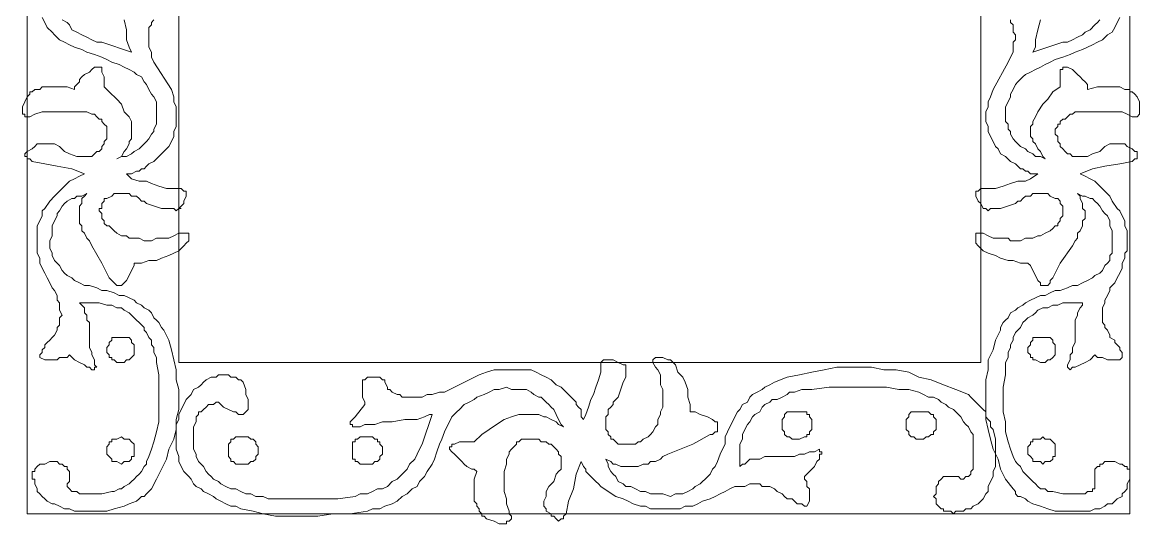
# Model space of a CAD drawing. Extents: x -66030 to 95157, y -13132 to 45879.
# Drawn here: x -16581 to -14824, y 13128 to 13917 of the extents above; entities that cross this region are included whole.
import ezdxf

# ---------------------------------------------------------------- set-up
doc = ezdxf.new("R2010")
doc.units = 0
doc.header["$LTSCALE"] = 100
doc.header["$MEASUREMENT"] = 0
doc.layers.get('0').update_dxf_attribs({"linetype": 'CONTINUOUS'})

msp = doc.modelspace()

# ---------------------------------------------------------------- linework, layer by layer
at = {"lineweight": 0}
for points in [[(-16573.5, 16299.6), (-14839.2, 16299.6), (-14839.2, 13143.6), (-16573.5, 13143.6), (-16573.5, 16299.6)], [(-16335.2, 15948), (-15073.6, 15948), (-15073.6, 13381.8), (-16335.2, 13381.8), (-16335.2, 15948)], [(-16405.5, 13401.4), (-16405.5, 13397.4), (-16405.5, 13393.5), (-16409.4, 13389.6), (-16409.4, 13389.6), (-16413.3, 13385.7), (-16417.2, 13385.7), (-16421.1, 13381.8), (-16425.1, 13381.8), (-16432.9, 13381.8), (-16436.8, 13385.7), (-16440.7, 13385.7), (-16440.7, 13389.6), (-16444.6, 13389.6), (-16444.6, 13393.5), (-16448.5, 13397.4), (-16448.5, 13401.4), (-16448.5, 13405.3), (-16444.6, 13409.2), (-16444.6, 13413.1), (-16440.7, 13417), (-16440.7, 13420.9), (-16436.8, 13420.9), (-16432.9, 13420.9), (-16425.1, 13420.9), (-16421.1, 13420.9), (-16417.2, 13420.9), (-16413.3, 13420.9), (-16409.4, 13417), (-16409.4, 13417), (-16409.4, 13413.1), (-16405.5, 13409.2), (-16405.5, 13405.3), (-16405.5, 13401.4)], [(-14999.4, 13401.4), (-14999.4, 13397.4), (-14995.5, 13393.5), (-14995.5, 13389.6), (-14991.6, 13389.6), (-14991.6, 13385.7), (-14987.7, 13385.7), (-14979.8, 13381.8), (-14975.9, 13381.8), (-14972, 13381.8), (-14968.1, 13385.7), (-14964.2, 13385.7), (-14960.3, 13389.6), (-14960.3, 13389.6), (-14956.4, 13393.5), (-14956.4, 13397.4), (-14956.4, 13401.4), (-14956.4, 13405.3), (-14956.4, 13409.2), (-14960.3, 13413.1), (-14960.3, 13417), (-14964.2, 13420.9), (-14968.1, 13420.9), (-14972, 13420.9), (-14975.9, 13420.9), (-14979.8, 13420.9), (-14987.7, 13420.9), (-14991.6, 13420.9), (-14991.6, 13417), (-14995.5, 13413.1), (-14995.5, 13409.2), (-14999.4, 13405.3), (-14999.4, 13401.4)], [(-15870.4, 13256.8), (-15858.7, 13268.5), (-15847, 13276.4), (-15835.2, 13284.2), (-15823.5, 13292), (-15811.8, 13295.9), (-15800.1, 13299.8), (-15796.2, 13299.8), (-15788.4, 13299.8), (-15784.5, 13299.8), (-15780.6, 13299.8), (-15772.8, 13299.8), (-15768.8, 13299.8), (-15761, 13295.9), (-15757.1, 13295.9), (-15749.3, 13292), (-15741.5, 13288.1), (-15737.6, 13284.2), (-15729.8, 13280.3), (-15733.7, 13284.2), (-15737.6, 13292), (-15741.5, 13299.8), (-15745.4, 13307.6), (-15749.3, 13311.5), (-15753.2, 13315.4), (-15757.1, 13319.3), (-15764.9, 13327.1), (-15768.8, 13327.1), (-15776.7, 13331), (-15780.6, 13334.9), (-15788.4, 13338.9), (-15796.2, 13338.9), (-15804, 13338.9), (-15811.8, 13338.9), (-15819.6, 13342.8), (-15831.3, 13338.9), (-15839.2, 13338.9), (-15847, 13334.9), (-15854.8, 13331), (-15866.5, 13327.1), (-15870.4, 13323.2), (-15878.2, 13319.3), (-15886, 13315.4), (-15893.8, 13307.6), (-15897.7, 13303.7), (-15905.6, 13295.9), (-15909.5, 13288.1), (-15913.4, 13280.3), (-15917.3, 13272.5), (-15921.2, 13260.7), (-15925.1, 13252.9), (-15929, 13241.2), (-15932.9, 13229.5), (-15936.8, 13221.7), (-15944.6, 13210), (-15948.5, 13202.1), (-15956.3, 13194.3), (-15960.2, 13186.5), (-15968.1, 13182.6), (-15975.9, 13174.8), (-15983.7, 13170.9), (-15991.5, 13163.1), (-15999.3, 13159.2), (-16011, 13155.3), (-16018.8, 13151.4), (-16030.5, 13151.4), (-16038.4, 13147.5), (-16065.7, 13143.6), (-16093, 13143.6), (-16116.5, 13139.7), (-16139.9, 13139.7), (-16159.4, 13139.7), (-16182.9, 13139.7), (-16202.4, 13143.6), (-16218, 13147.5), (-16237.6, 13151.4), (-16245.4, 13155.3), (-16253.2, 13155.3), (-16261, 13159.2), (-16268.8, 13163.1), (-16276.6, 13167), (-16280.5, 13170.9), (-16288.3, 13174.8), (-16296.2, 13178.7), (-16300.1, 13182.6), (-16307.9, 13186.5), (-16311.8, 13190.4), (-16315.7, 13198.2), (-16319.6, 13202.1), (-16327.4, 13210), (-16331.3, 13217.8), (-16335.2, 13225.6), (-16335.2, 13233.4), (-16339.1, 13245.1), (-16339.1, 13252.9), (-16339.1, 13260.7), (-16339.1, 13268.5), (-16339.1, 13276.4), (-16339.1, 13284.2), (-16335.2, 13292), (-16335.2, 13299.8), (-16331.3, 13307.6), (-16327.4, 13315.4), (-16323.5, 13323.2), (-16315.7, 13331), (-16311.8, 13338.9), (-16304, 13342.8), (-16300.1, 13346.7), (-16296.2, 13350.6), (-16292.2, 13354.5), (-16284.4, 13358.4), (-16280.5, 13358.4), (-16276.6, 13358.4), (-16272.7, 13362.3), (-16264.9, 13362.3), (-16261, 13362.3), (-16257.1, 13362.3), (-16253.2, 13358.4), (-16245.4, 13358.4), (-16241.5, 13354.5), (-16237.6, 13354.5), (-16233.7, 13350.6), (-16229.8, 13338.9), (-16229.8, 13331), (-16225.8, 13323.2), (-16225.8, 13319.3), (-16225.8, 13311.5), (-16225.8, 13307.6), (-16229.8, 13303.7), (-16229.8, 13303.7), (-16229.8, 13303.7), (-16233.7, 13299.8), (-16237.6, 13299.8), (-16241.5, 13299.8), (-16245.4, 13303.7), (-16249.3, 13303.7), (-16257.1, 13307.6), (-16264.9, 13311.5), (-16272.7, 13319.3), (-16276.6, 13319.3), (-16280.5, 13315.4), (-16288.3, 13315.4), (-16292.2, 13311.5), (-16296.2, 13307.6), (-16296.2, 13307.6), (-16300.1, 13303.7), (-16304, 13303.7), (-16304, 13299.8), (-16307.9, 13295.9), (-16307.9, 13288.1), (-16311.8, 13280.3), (-16311.8, 13272.5), (-16311.8, 13260.7), (-16311.8, 13252.9), (-16311.8, 13245.1), (-16307.9, 13237.3), (-16307.9, 13233.4), (-16304, 13225.6), (-16300.1, 13221.7), (-16296.2, 13217.8), (-16292.2, 13210), (-16288.3, 13206.1), (-16284.4, 13202.1), (-16280.5, 13198.2), (-16272.7, 13194.3), (-16268.8, 13190.4), (-16261, 13186.5), (-16253.2, 13182.6), (-16245.4, 13182.6), (-16237.6, 13178.7), (-16229.8, 13174.8), (-16221.9, 13174.8), (-16214.1, 13170.9), (-16202.4, 13170.9), (-16194.6, 13167), (-16182.9, 13167), (-16163.4, 13167), (-16139.9, 13167), (-16112.6, 13167), (-16085.2, 13167), (-16057.9, 13170.9), (-16050.1, 13174.8), (-16038.4, 13174.8), (-16030.5, 13178.7), (-16022.7, 13182.6), (-16014.9, 13182.6), (-16007.1, 13186.5), (-15999.3, 13194.3), (-15991.5, 13198.2), (-15987.6, 13202.1), (-15979.8, 13210), (-15975.9, 13213.9), (-15972, 13221.7), (-15964.1, 13229.5), (-15960.2, 13237.3), (-15956.3, 13245.1), (-15952.4, 13252.9), (-15936.8, 13299.8), (-15940.7, 13299.8), (-15948.5, 13295.9), (-15960.2, 13292), (-15979.8, 13292), (-15999.3, 13288.1), (-16014.9, 13288.1), (-16026.6, 13284.2), (-16034.5, 13284.2), (-16042.3, 13284.2), (-16050.1, 13280.3), (-16054, 13280.3), (-16061.8, 13280.3), (-16061.8, 13280.3), (-16061.8, 13284.2), (-16065.7, 13284.2), (-16065.7, 13284.2), (-16065.7, 13288.1), (-16065.7, 13288.1), (-16061.8, 13292), (-16057.9, 13295.9), (-16042.3, 13315.4), (-16042.3, 13319.3), (-16046.2, 13327.1), (-16046.2, 13331), (-16046.2, 13334.9), (-16046.2, 13338.9), (-16046.2, 13342.8), (-16046.2, 13346.7), (-16046.2, 13354.5), (-16042.3, 13354.5), (-16038.4, 13358.4), (-16034.5, 13358.4), (-16026.6, 13358.4), (-16022.7, 13358.4), (-16018.8, 13358.4), (-16014.9, 13354.5), (-16011, 13354.5), (-16011, 13350.6), (-16007.1, 13342.8), (-16007.1, 13338.9), (-16003.2, 13338.9), (-15999.3, 13334.9), (-15991.5, 13331), (-15987.6, 13331), (-15983.7, 13327.1), (-15975.9, 13327.1), (-15968.1, 13327.1), (-15960.2, 13327.1), (-15952.4, 13327.1), (-15944.6, 13331), (-15936.8, 13331), (-15925.1, 13334.9), (-15917.3, 13334.9), (-15862.6, 13362.3), (-15850.9, 13366.2), (-15839.2, 13370.1), (-15831.3, 13370.1), (-15819.6, 13370.1), (-15807.9, 13370.1), (-15800.1, 13370.1), (-15792.3, 13370.1), (-15780.6, 13370.1), (-15772.8, 13366.2), (-15764.9, 13362.3), (-15757.1, 13358.4), (-15749.3, 13354.5), (-15741.5, 13346.7), (-15733.7, 13342.8), (-15725.9, 13334.9), (-15718.1, 13327.1), (-15714.2, 13323.2), (-15710.3, 13319.3), (-15710.3, 13315.4), (-15706.4, 13311.5), (-15702.4, 13307.6), (-15702.4, 13303.7), (-15702.4, 13295.9), (-15698.5, 13292), (-15694.6, 13299.8), (-15690.7, 13311.5), (-15686.8, 13323.2), (-15682.9, 13331), (-15679, 13342.8), (-15675.1, 13354.5), (-15671.2, 13366.2), (-15671.2, 13377.9), (-15671.2, 13381.8), (-15671.2, 13381.8), (-15667.3, 13385.7), (-15667.3, 13385.7), (-15667.3, 13385.7), (-15663.4, 13385.7), (-15663.4, 13385.7), (-15659.5, 13385.7), (-15655.6, 13385.7), (-15651.7, 13385.7), (-15643.9, 13381.8), (-15636, 13377.9), (-15636, 13377.9), (-15632.1, 13377.9), (-15632.1, 13374), (-15632.1, 13374), (-15632.1, 13370.1), (-15632.1, 13366.2), (-15632.1, 13358.4), (-15636, 13350.6), (-15643.9, 13327.1), (-15647.8, 13323.2), (-15651.7, 13319.3), (-15651.7, 13315.4), (-15655.6, 13311.5), (-15659.5, 13307.6), (-15659.5, 13299.8), (-15663.4, 13295.9), (-15663.4, 13292), (-15663.4, 13288.1), (-15663.4, 13284.2), (-15663.4, 13280.3), (-15663.4, 13276.4), (-15659.5, 13272.5), (-15659.5, 13268.5), (-15655.6, 13264.6), (-15655.6, 13260.7), (-15651.7, 13260.7), (-15647.8, 13256.8), (-15643.9, 13252.9), (-15640, 13252.9), (-15636, 13252.9), (-15632.1, 13252.9), (-15628.2, 13252.9), (-15624.3, 13252.9), (-15620.4, 13252.9), (-15616.5, 13252.9), (-15612.6, 13256.8), (-15608.7, 13256.8), (-15604.8, 13260.7), (-15597, 13264.6), (-15593.1, 13268.5), (-15589.2, 13272.5), (-15585.3, 13280.3), (-15581.4, 13284.2), (-15581.4, 13292), (-15577.5, 13299.8), (-15577.5, 13303.7), (-15573.6, 13311.5), (-15573.6, 13319.3), (-15573.6, 13327.1), (-15573.6, 13331), (-15573.6, 13338.9), (-15577.5, 13346.7), (-15577.5, 13354.5), (-15577.5, 13362.3), (-15581.4, 13370.1), (-15585.3, 13374), (-15589.2, 13381.8), (-15589.2, 13385.7), (-15585.3, 13389.6), (-15585.3, 13389.6), (-15585.3, 13389.6), (-15581.4, 13389.6), (-15577.5, 13389.6), (-15573.6, 13389.6), (-15565.7, 13385.7), (-15561.8, 13385.7), (-15554, 13377.9), (-15550.1, 13366.2), (-15542.3, 13358.4), (-15538.4, 13350.6), (-15534.5, 13338.9), (-15534.5, 13327.1), (-15530.6, 13315.4), (-15530.6, 13303.7), (-15522.8, 13303.7), (-15515, 13299.8), (-15503.2, 13295.9), (-15495.4, 13292), (-15491.5, 13288.1), (-15487.6, 13288.1), (-15487.6, 13284.2), (-15487.6, 13280.3), (-15487.6, 13280.3), (-15487.6, 13280.3), (-15487.6, 13276.4), (-15487.6, 13272.5), (-15491.5, 13272.5), (-15495.4, 13268.5), (-15499.3, 13268.5), (-15526.7, 13252.9), (-15565.7, 13237.3), (-15573.6, 13233.4), (-15577.5, 13229.5), (-15585.3, 13225.6), (-15593.1, 13225.6), (-15597, 13221.7), (-15604.8, 13221.7), (-15612.6, 13217.8), (-15616.5, 13217.8), (-15624.3, 13217.8), (-15628.2, 13217.8), (-15636, 13217.8), (-15640, 13217.8), (-15647.8, 13221.7), (-15651.7, 13221.7), (-15655.6, 13225.6), (-15663.4, 13229.5), (-15659.5, 13221.7), (-15659.5, 13217.8), (-15655.6, 13210), (-15651.7, 13206.1), (-15647.8, 13202.1), (-15643.9, 13194.3), (-15636, 13190.4), (-15632.1, 13186.5), (-15624.3, 13186.5), (-15616.5, 13182.6), (-15608.7, 13178.7), (-15600.9, 13178.7), (-15593.1, 13174.8), (-15585.3, 13174.8), (-15573.6, 13174.8), (-15561.8, 13170.9), (-15554, 13174.8), (-15550.1, 13174.8), (-15542.3, 13174.8), (-15534.5, 13178.7), (-15526.7, 13182.6), (-15522.8, 13186.5), (-15515, 13190.4), (-15511.1, 13194.3), (-15507.1, 13198.2), (-15499.3, 13206.1), (-15495.4, 13213.9), (-15491.5, 13217.8), (-15487.6, 13225.6), (-15483.7, 13237.3), (-15479.8, 13245.1), (-15475.9, 13252.9), (-15475.9, 13264.6), (-15472, 13272.5), (-15468.1, 13280.3), (-15464.2, 13288.1), (-15460.3, 13295.9), (-15456.4, 13303.7), (-15452.5, 13307.6), (-15448.6, 13315.4), (-15440.7, 13319.3), (-15436.8, 13327.1), (-15432.9, 13331), (-15425.1, 13334.9), (-15417.3, 13338.9), (-15413.4, 13342.8), (-15405.6, 13346.7), (-15397.8, 13350.6), (-15378.3, 13358.4), (-15358.7, 13362.3), (-15339.2, 13366.2), (-15319.7, 13370.1), (-15300.1, 13374), (-15284.5, 13374), (-15265, 13374), (-15245.4, 13374), (-15225.9, 13370.1), (-15206.4, 13370.1), (-15186.9, 13366.2), (-15171.2, 13358.4), (-15151.7, 13354.5), (-15132.2, 13346.7), (-15112.6, 13338.9), (-15093.1, 13331), (-15089.2, 13327.1), (-15085.3, 13323.2), (-15081.4, 13319.3), (-15077.5, 13315.4), (-15073.6, 13311.5), (-15069.7, 13307.6), (-15065.8, 13303.7), (-15065.8, 13295.9), (-15061.9, 13292), (-15058, 13288.1), (-15058, 13280.3), (-15054.1, 13276.4), (-15050.2, 13260.7), (-15050.2, 13249), (-15050.2, 13237.3), (-15050.2, 13229.5), (-15050.2, 13217.8), (-15054.1, 13210), (-15054.1, 13202.1), (-15058, 13194.3), (-15061.9, 13186.5), (-15061.9, 13178.7), (-15065.8, 13174.8), (-15069.7, 13167), (-15073.6, 13163.1), (-15077.5, 13159.2), (-15085.3, 13155.3), (-15089.2, 13151.4), (-15097, 13151.4), (-15100.9, 13147.5), (-15108.7, 13147.5), (-15112.6, 13147.5), (-15116.6, 13143.6), (-15120.5, 13147.5), (-15124.4, 13147.5), (-15128.3, 13147.5), (-15132.2, 13147.5), (-15132.2, 13151.4), (-15136.1, 13151.4), (-15140, 13155.3), (-15140, 13155.3), (-15143.9, 13159.2), (-15143.9, 13163.1), (-15143.9, 13167), (-15147.8, 13170.9), (-15143.9, 13174.8), (-15143.9, 13178.7), (-15143.9, 13182.6), (-15143.9, 13186.5), (-15140, 13190.4), (-15140, 13194.3), (-15136.1, 13198.2), (-15136.1, 13198.2), (-15132.2, 13202.1), (-15128.3, 13202.1), (-15124.4, 13202.1), (-15120.5, 13202.1), (-15116.6, 13202.1), (-15112.6, 13202.1), (-15108.7, 13202.1), (-15104.8, 13198.2), (-15100.9, 13198.2), (-15097, 13202.1), (-15093.1, 13202.1), (-15093.1, 13202.1), (-15089.2, 13206.1), (-15089.2, 13210), (-15085.3, 13213.9), (-15085.3, 13217.8), (-15085.3, 13221.7), (-15085.3, 13225.6), (-15085.3, 13237.3), (-15085.3, 13252.9), (-15085.3, 13268.5), (-15089.2, 13272.5), (-15093.1, 13280.3), (-15097, 13284.2), (-15100.9, 13288.1), (-15104.8, 13295.9), (-15108.7, 13299.8), (-15112.6, 13303.7), (-15116.6, 13307.6), (-15124.4, 13311.5), (-15128.3, 13315.4), (-15136.1, 13319.3), (-15140, 13323.2), (-15147.8, 13327.1), (-15155.6, 13327.1), (-15163.4, 13331), (-15171.2, 13334.9), (-15186.9, 13338.9), (-15202.5, 13338.9), (-15222, 13342.8), (-15245.4, 13342.8), (-15265, 13342.8), (-15288.4, 13342.8), (-15311.9, 13342.8), (-15339.2, 13338.9), (-15347, 13338.9), (-15354.8, 13338.9), (-15366.5, 13334.9), (-15374.3, 13334.9), (-15378.3, 13331), (-15386.1, 13327.1), (-15393.9, 13323.2), (-15401.7, 13323.2), (-15405.6, 13319.3), (-15413.4, 13315.4), (-15417.3, 13311.5), (-15421.2, 13303.7), (-15429, 13299.8), (-15432.9, 13295.9), (-15436.8, 13288.1), (-15440.7, 13284.2), (-15444.7, 13276.4), (-15448.6, 13268.5), (-15448.6, 13260.7), (-15452.5, 13252.9), (-15452.5, 13245.1), (-15452.5, 13233.4), (-15452.5, 13225.6), (-15452.5, 13217.8), (-15448.6, 13221.7), (-15444.7, 13221.7), (-15440.7, 13225.6), (-15436.8, 13229.5), (-15429, 13229.5), (-15421.2, 13229.5), (-15413.4, 13233.4), (-15401.7, 13233.4), (-15393.9, 13233.4), (-15382.2, 13233.4), (-15374.3, 13233.4), (-15366.5, 13233.4), (-15358.7, 13237.3), (-15350.9, 13237.3), (-15343.1, 13241.2), (-15335.3, 13241.2), (-15327.5, 13245.1), (-15327.5, 13245.1), (-15327.5, 13241.2), (-15323.6, 13241.2), (-15323.6, 13241.2), (-15323.6, 13237.3), (-15327.5, 13237.3), (-15327.5, 13229.5), (-15331.4, 13225.6), (-15335.3, 13217.8), (-15343.1, 13210), (-15350.9, 13202.1), (-15350.9, 13198.2), (-15347, 13194.3), (-15347, 13186.5), (-15343.1, 13182.6), (-15343.1, 13178.7), (-15343.1, 13170.9), (-15343.1, 13163.1), (-15347, 13155.3), (-15350.9, 13155.3), (-15354.8, 13159.2), (-15358.7, 13159.2), (-15362.6, 13159.2), (-15366.5, 13163.1), (-15370.4, 13167), (-15378.3, 13167), (-15382.2, 13170.9), (-15386.1, 13174.8), (-15393.9, 13178.7), (-15397.8, 13182.6), (-15405.6, 13186.5), (-15409.5, 13186.5), (-15417.3, 13186.5), (-15421.2, 13190.4), (-15429, 13190.4), (-15436.8, 13190.4), (-15444.7, 13186.5), (-15452.5, 13186.5), (-15460.3, 13186.5), (-15468.1, 13182.6), (-15475.9, 13178.7), (-15483.7, 13174.8), (-15491.5, 13170.9), (-15499.3, 13167), (-15511.1, 13163.1), (-15518.9, 13159.2), (-15526.7, 13155.3), (-15538.4, 13155.3), (-15546.2, 13151.4), (-15554, 13151.4), (-15565.7, 13151.4), (-15573.6, 13151.4), (-15581.4, 13151.4), (-15593.1, 13151.4), (-15600.9, 13155.3), (-15608.7, 13155.3), (-15620.4, 13159.2), (-15628.2, 13163.1), (-15636, 13167), (-15647.8, 13170.9), (-15659.5, 13178.7), (-15671.2, 13186.5), (-15675.1, 13190.4), (-15679, 13194.3), (-15682.9, 13198.2), (-15686.8, 13202.1), (-15690.7, 13206.1), (-15694.6, 13210), (-15694.6, 13213.9), (-15698.5, 13217.8), (-15702.4, 13225.6), (-15710.3, 13206.1), (-15714.2, 13182.6), (-15722, 13163.1), (-15725.9, 13143.6), (-15729.8, 13139.7), (-15729.8, 13135.7), (-15729.8, 13135.7), (-15733.7, 13135.7), (-15733.7, 13135.7), (-15737.6, 13131.8), (-15737.6, 13131.8), (-15741.5, 13135.7), (-15741.5, 13135.7), (-15745.4, 13139.7), (-15749.3, 13139.7), (-15749.3, 13143.6), (-15757.1, 13147.5), (-15757.1, 13151.4), (-15757.1, 13151.4), (-15761, 13155.3), (-15761, 13159.2), (-15761, 13159.2), (-15761, 13163.1), (-15757.1, 13170.9), (-15757.1, 13178.7), (-15753.2, 13186.5), (-15745.4, 13194.3), (-15741.5, 13206.1), (-15737.6, 13210), (-15733.7, 13213.9), (-15733.7, 13217.8), (-15733.7, 13221.7), (-15733.7, 13225.6), (-15733.7, 13225.6), (-15733.7, 13229.5), (-15733.7, 13233.4), (-15737.6, 13237.3), (-15737.6, 13241.2), (-15741.5, 13245.1), (-15741.5, 13245.1), (-15745.4, 13249), (-15749.3, 13252.9), (-15753.2, 13252.9), (-15757.1, 13256.8), (-15764.9, 13256.8), (-15768.8, 13260.7), (-15772.8, 13260.7), (-15776.7, 13260.7), (-15784.5, 13260.7), (-15788.4, 13260.7), (-15792.3, 13260.7), (-15796.2, 13260.7), (-15800.1, 13256.8), (-15804, 13256.8), (-15804, 13252.9), (-15807.9, 13249), (-15811.8, 13245.1), (-15815.7, 13241.2), (-15815.7, 13237.3), (-15819.6, 13229.5), (-15819.6, 13221.7), (-15823.5, 13210), (-15823.5, 13198.2), (-15823.5, 13190.4), (-15823.5, 13178.7), (-15819.6, 13167), (-15819.6, 13159.2), (-15815.7, 13147.5), (-15815.7, 13143.6), (-15811.8, 13139.7), (-15811.8, 13139.7), (-15811.8, 13135.7), (-15811.8, 13135.7), (-15815.7, 13131.8), (-15815.7, 13131.8), (-15819.6, 13131.8), (-15819.6, 13127.9), (-15823.5, 13127.9), (-15827.4, 13127.9), (-15831.3, 13127.9), (-15839.2, 13131.8), (-15850.9, 13135.7), (-15854.8, 13139.7), (-15858.7, 13139.7), (-15858.7, 13143.6), (-15862.6, 13147.5), (-15862.6, 13151.4), (-15866.5, 13155.3), (-15866.5, 13159.2), (-15870.4, 13163.1), (-15870.4, 13170.9), (-15870.4, 13174.8), (-15870.4, 13178.7), (-15870.4, 13186.5), (-15870.4, 13198.2), (-15866.5, 13210), (-15870.4, 13213.9), (-15874.3, 13213.9), (-15882.1, 13217.8), (-15886, 13221.7), (-15889.9, 13225.6), (-15893.8, 13229.5), (-15897.7, 13233.4), (-15901.7, 13237.3), (-15905.6, 13241.2), (-15905.6, 13241.2), (-15909.5, 13245.1), (-15909.5, 13245.1), (-15909.5, 13249), (-15909.5, 13249), (-15905.6, 13249), (-15905.6, 13252.9), (-15905.6, 13252.9), (-15901.7, 13252.9), (-15893.8, 13256.8), (-15886, 13256.8), (-15878.2, 13256.8), (-15870.4, 13256.8)], [(-15362.6, 13303.7), (-15358.7, 13303.7), (-15350.9, 13303.7), (-15347, 13303.7), (-15347, 13299.8), (-15343.1, 13299.8), (-15343.1, 13295.9), (-15339.2, 13292), (-15339.2, 13288.1), (-15339.2, 13284.2), (-15339.2, 13280.3), (-15339.2, 13276.4), (-15343.1, 13272.5), (-15343.1, 13268.5), (-15347, 13268.5), (-15347, 13264.6), (-15350.9, 13264.6), (-15358.7, 13260.7), (-15362.6, 13260.7), (-15370.4, 13260.7), (-15374.3, 13264.6), (-15378.3, 13264.6), (-15382.2, 13268.5), (-15382.2, 13268.5), (-15382.2, 13272.5), (-15386.1, 13276.4), (-15386.1, 13280.3), (-15386.1, 13284.2), (-15386.1, 13288.1), (-15386.1, 13292), (-15382.2, 13295.9), (-15382.2, 13299.8), (-15382.2, 13299.8), (-15378.3, 13303.7), (-15374.3, 13303.7), (-15370.4, 13303.7), (-15362.6, 13303.7)], [(-15167.3, 13303.7), (-15163.4, 13303.7), (-15159.5, 13303.7), (-15155.6, 13303.7), (-15151.7, 13299.8), (-15147.8, 13299.8), (-15147.8, 13295.9), (-15143.9, 13292), (-15143.9, 13288.1), (-15143.9, 13284.2), (-15143.9, 13280.3), (-15143.9, 13276.4), (-15147.8, 13272.5), (-15147.8, 13268.5), (-15151.7, 13268.5), (-15155.6, 13264.6), (-15159.5, 13264.6), (-15163.4, 13260.7), (-15167.3, 13260.7), (-15175.1, 13260.7), (-15179, 13264.6), (-15183, 13264.6), (-15186.9, 13268.5), (-15186.9, 13268.5), (-15186.9, 13272.5), (-15190.8, 13276.4), (-15190.8, 13280.3), (-15190.8, 13284.2), (-15190.8, 13288.1), (-15190.8, 13292), (-15186.9, 13295.9), (-15186.9, 13299.8), (-15186.9, 13299.8), (-15183, 13303.7), (-15179, 13303.7), (-15175.1, 13303.7), (-15167.3, 13303.7)], [(-16405.5, 13245.1), (-16405.5, 13237.3), (-16405.5, 13233.4), (-16409.4, 13233.4), (-16409.4, 13229.5), (-16413.3, 13225.6), (-16417.2, 13225.6), (-16421.1, 13225.6), (-16425.1, 13221.7), (-16432.9, 13225.6), (-16436.8, 13225.6), (-16440.7, 13225.6), (-16440.7, 13229.5), (-16444.6, 13233.4), (-16444.6, 13233.4), (-16448.5, 13237.3), (-16448.5, 13245.1), (-16448.5, 13249), (-16444.6, 13252.9), (-16444.6, 13256.8), (-16440.7, 13256.8), (-16440.7, 13260.7), (-16436.8, 13260.7), (-16432.9, 13260.7), (-16425.1, 13264.6), (-16421.1, 13260.7), (-16417.2, 13260.7), (-16413.3, 13260.7), (-16409.4, 13256.8), (-16409.4, 13256.8), (-16409.4, 13256.8), (-16405.5, 13252.9), (-16405.5, 13249), (-16405.5, 13245.1)], [(-16233.7, 13264.6), (-16229.8, 13264.6), (-16225.8, 13264.6), (-16221.9, 13260.7), (-16218, 13260.7), (-16214.1, 13256.8), (-16214.1, 13256.8), (-16214.1, 13252.9), (-16210.2, 13249), (-16210.2, 13241.2), (-16210.2, 13237.3), (-16214.1, 13233.4), (-16214.1, 13229.5), (-16218, 13225.6), (-16221.9, 13225.6), (-16225.8, 13221.7), (-16229.8, 13221.7), (-16233.7, 13221.7), (-16241.5, 13221.7), (-16245.4, 13221.7), (-16249.3, 13225.6), (-16253.2, 13225.6), (-16253.2, 13229.5), (-16253.2, 13229.5), (-16257.1, 13233.4), (-16257.1, 13237.3), (-16257.1, 13241.2), (-16257.1, 13249), (-16257.1, 13252.9), (-16253.2, 13256.8), (-16253.2, 13256.8), (-16253.2, 13260.7), (-16249.3, 13260.7), (-16245.4, 13264.6), (-16241.5, 13264.6), (-16233.7, 13264.6)], [(-16038.4, 13264.6), (-16034.5, 13264.6), (-16030.5, 13264.6), (-16026.6, 13260.7), (-16022.7, 13260.7), (-16022.7, 13256.8), (-16018.8, 13256.8), (-16018.8, 13252.9), (-16014.9, 13249), (-16014.9, 13241.2), (-16014.9, 13237.3), (-16018.8, 13233.4), (-16018.8, 13229.5), (-16022.7, 13225.6), (-16026.6, 13225.6), (-16030.5, 13221.7), (-16034.5, 13221.7), (-16038.4, 13221.7), (-16046.2, 13221.7), (-16050.1, 13221.7), (-16054, 13225.6), (-16057.9, 13225.6), (-16057.9, 13229.5), (-16061.8, 13229.5), (-16061.8, 13233.4), (-16061.8, 13237.3), (-16061.8, 13241.2), (-16061.8, 13249), (-16061.8, 13252.9), (-16061.8, 13256.8), (-16057.9, 13256.8), (-16057.9, 13260.7), (-16054, 13260.7), (-16050.1, 13264.6), (-16046.2, 13264.6), (-16038.4, 13264.6)], [(-14999.4, 13245.1), (-14999.4, 13237.3), (-14995.5, 13233.4), (-14995.5, 13233.4), (-14991.6, 13229.5), (-14991.6, 13225.6), (-14987.7, 13225.6), (-14979.8, 13225.6), (-14975.9, 13221.7), (-14972, 13225.6), (-14968.1, 13225.6), (-14964.2, 13225.6), (-14960.3, 13229.5), (-14960.3, 13233.4), (-14956.4, 13233.4), (-14956.4, 13237.3), (-14956.4, 13245.1), (-14956.4, 13249), (-14956.4, 13252.9), (-14960.3, 13256.8), (-14960.3, 13256.8), (-14964.2, 13260.7), (-14968.1, 13260.7), (-14972, 13260.7), (-14975.9, 13264.6), (-14979.8, 13260.7), (-14987.7, 13260.7), (-14991.6, 13260.7), (-14991.6, 13256.8), (-14995.5, 13256.8), (-14995.5, 13252.9), (-14999.4, 13249), (-14999.4, 13245.1)]]:
    msp.add_lwpolyline(points, close=True, dxfattribs=at)
for points in [[(-16374.3, 13920.8), (-16378.2, 13916.9), (-16378.2, 13913), (-16382.1, 13909.1), (-16382.1, 13901.3), (-16382.1, 13897.4), (-16382.1, 13889.6), (-16382.1, 13885.7), (-16382.1, 13877.9), (-16378.2, 13870.1), (-16378.2, 13862.3), (-16374.3, 13854.4), (-16346.9, 13811.5), (-16343, 13799.8), (-16343, 13791.9), (-16339.1, 13784.1), (-16339.1, 13776.3), (-16339.1, 13768.5), (-16339.1, 13760.7), (-16339.1, 13752.9), (-16343, 13745.1), (-16343, 13737.3), (-16346.9, 13729.5), (-16350.8, 13721.6), (-16354.7, 13717.7), (-16362.6, 13709.9), (-16366.5, 13706), (-16374.3, 13698.2), (-16382.1, 13694.3), (-16386, 13690.4), (-16389.9, 13686.5), (-16393.8, 13686.5), (-16397.7, 13682.6), (-16401.6, 13682.6), (-16409.4, 13678.7), (-16413.3, 13678.7), (-16417.2, 13678.7), (-16409.4, 13670.9), (-16397.7, 13667), (-16386, 13667), (-16378.2, 13663.1), (-16366.5, 13659.1), (-16354.7, 13655.2), (-16343, 13655.2), (-16331.3, 13655.2), (-16327.4, 13651.3), (-16323.5, 13651.3), (-16323.5, 13651.3), (-16323.5, 13651.3), (-16323.5, 13647.4), (-16323.5, 13647.4), (-16323.5, 13647.4), (-16323.5, 13643.5), (-16327.4, 13635.7), (-16327.4, 13631.8), (-16335.2, 13624), (-16331.3, 13624), (-16335.2, 13624), (-16335.2, 13624), (-16335.2, 13624), (-16339.1, 13620.1), (-16343, 13624), (-16350.8, 13624), (-16362.6, 13624), (-16386, 13631.8), (-16389.9, 13635.7), (-16393.8, 13635.7), (-16397.7, 13639.6), (-16401.6, 13643.5), (-16405.5, 13643.5), (-16409.4, 13643.5), (-16413.3, 13647.4), (-16417.2, 13647.4), (-16421.1, 13647.4), (-16425.1, 13647.4), (-16429, 13647.4), (-16432.9, 13647.4), (-16436.8, 13647.4), (-16440.7, 13643.5), (-16448.5, 13639.6), (-16452.4, 13639.6), (-16452.4, 13635.7), (-16456.3, 13631.8), (-16456.3, 13627.9), (-16456.3, 13624), (-16460.2, 13624), (-16460.2, 13620.1), (-16456.3, 13616.2), (-16456.3, 13612.3), (-16456.3, 13608.4), (-16452.4, 13604.5), (-16452.4, 13600.6), (-16448.5, 13596.6), (-16444.6, 13596.6), (-16440.7, 13592.7), (-16436.8, 13588.8), (-16432.9, 13584.9), (-16425.1, 13581), (-16417.2, 13581), (-16413.3, 13577.1), (-16405.5, 13577.1), (-16397.7, 13577.1), (-16389.9, 13573.2), (-16386, 13573.2), (-16378.2, 13573.2), (-16370.4, 13577.1), (-16362.6, 13577.1), (-16354.7, 13577.1), (-16350.8, 13577.1), (-16343, 13581), (-16335.2, 13584.9), (-16327.4, 13584.9), (-16323.5, 13584.9), (-16319.6, 13584.9), (-16319.6, 13584.9), (-16319.6, 13584.9), (-16319.6, 13581), (-16319.6, 13577.1), (-16319.6, 13573.2), (-16323.5, 13569.3), (-16327.4, 13565.4), (-16335.2, 13557.6), (-16343, 13553.7), (-16350.8, 13549.8), (-16362.6, 13545.9), (-16370.4, 13542), (-16382.1, 13542), (-16393.8, 13538.1), (-16405.5, 13538.1), (-16405.5, 13534.2), (-16409.4, 13526.3), (-16413.3, 13518.5), (-16417.2, 13510.7), (-16421.1, 13506.8), (-16425.1, 13502.9), (-16429, 13502.9), (-16432.9, 13502.9), (-16432.9, 13502.9), (-16436.8, 13506.8), (-16440.7, 13510.7), (-16444.6, 13514.6), (-16456.3, 13538.1), (-16471.9, 13565.4), (-16475.8, 13573.2), (-16479.7, 13577.1), (-16483.6, 13584.9), (-16487.5, 13588.8), (-16487.5, 13596.6), (-16491.5, 13600.6), (-16491.5, 13604.5), (-16491.5, 13608.4), (-16491.5, 13616.2), (-16491.5, 13620.1), (-16491.5, 13624), (-16491.5, 13627.9), (-16487.5, 13631.8), (-16487.5, 13639.6), (-16483.6, 13643.5), (-16479.7, 13647.4), (-16487.5, 13643.5), (-16495.4, 13643.5), (-16499.3, 13639.6), (-16503.2, 13639.6), (-16511, 13635.7), (-16514.9, 13631.8), (-16518.8, 13627.9), (-16522.7, 13620.1), (-16526.6, 13616.2), (-16526.6, 13612.3), (-16530.5, 13604.5), (-16534.4, 13596.6), (-16534.4, 13588.8), (-16534.4, 13581), (-16538.3, 13573.2), (-16538.3, 13565.4), (-16538.3, 13561.5), (-16534.4, 13553.7), (-16534.4, 13549.8), (-16530.5, 13542), (-16526.6, 13538.1), (-16522.7, 13534.2), (-16518.8, 13526.3), (-16514.9, 13522.4), (-16511, 13518.5), (-16503.2, 13514.6), (-16499.3, 13510.7), (-16491.5, 13506.8), (-16483.6, 13502.9), (-16475.8, 13502.9), (-16464.1, 13499), (-16456.3, 13495.1), (-16448.5, 13495.1), (-16436.8, 13491.2), (-16429, 13487.3), (-16421.1, 13487.3), (-16413.3, 13483.4), (-16405.5, 13479.5), (-16401.6, 13475.6), (-16393.8, 13471.7), (-16389.9, 13467.8), (-16382.1, 13463.8), (-16378.2, 13459.9), (-16374.3, 13452.1), (-16370.4, 13448.2), (-16366.5, 13444.3), (-16362.6, 13436.5), (-16358.6, 13432.6), (-16350.8, 13417), (-16346.9, 13401.4), (-16343, 13385.7), (-16339.1, 13370.1), (-16339.1, 13354.5), (-16335.2, 13338.9), (-16335.2, 13323.2), (-16335.2, 13307.6), (-16339.1, 13292), (-16339.1, 13276.4), (-16343, 13260.7), (-16350.8, 13245.1), (-16354.7, 13229.5), (-16362.6, 13213.9), (-16370.4, 13198.2), (-16378.2, 13182.6), (-16382.1, 13178.7), (-16386, 13174.8), (-16389.9, 13170.9), (-16393.8, 13170.9), (-16397.7, 13167), (-16401.6, 13163.1), (-16413.3, 13159.2), (-16421.1, 13155.3), (-16436.8, 13151.4), (-16448.5, 13147.5), (-16460.2, 13147.5), (-16471.9, 13147.5), (-16483.6, 13147.5), (-16491.5, 13147.5), (-16499.3, 13147.5), (-16507.1, 13151.4), (-16514.9, 13151.4), (-16522.7, 13155.3), (-16530.5, 13159.2), (-16534.4, 13159.2), (-16542.2, 13163.1), (-16546.1, 13167), (-16550, 13170.9), (-16553.9, 13174.8), (-16557.9, 13178.7), (-16557.9, 13182.6), (-16561.8, 13190.4), (-16561.8, 13198.2), (-16565.7, 13198.2), (-16565.7, 13202.1), (-16565.7, 13206.1), (-16565.7, 13210), (-16561.8, 13210), (-16561.8, 13213.9), (-16561.8, 13213.9), (-16557.9, 13217.8), (-16557.9, 13217.8), (-16553.9, 13221.7), (-16546.1, 13221.7), (-16538.3, 13225.6), (-16530.5, 13225.6), (-16526.6, 13225.6), (-16522.7, 13221.7), (-16518.8, 13221.7), (-16514.9, 13217.8), (-16511, 13217.8), (-16511, 13213.9), (-16511, 13213.9), (-16507.1, 13210), (-16507.1, 13206.1), (-16507.1, 13206.1), (-16507.1, 13202.1), (-16507.1, 13198.2), (-16507.1, 13194.3), (-16511, 13190.4), (-16511, 13186.5), (-16511, 13186.5), (-16507.1, 13182.6), (-16507.1, 13182.6), (-16503.2, 13178.7), (-16499.3, 13178.7), (-16495.4, 13178.7), (-16491.5, 13174.8), (-16483.6, 13174.8), (-16471.9, 13174.8), (-16456.3, 13174.8), (-16440.7, 13178.7), (-16436.8, 13178.7), (-16429, 13182.6), (-16425.1, 13182.6), (-16421.1, 13186.5), (-16413.3, 13190.4), (-16409.4, 13194.3), (-16405.5, 13198.2), (-16401.6, 13202.1), (-16397.7, 13206.1), (-16393.8, 13210), (-16389.9, 13217.8), (-16386, 13221.7), (-16386, 13225.6), (-16382.1, 13233.4), (-16378.2, 13245.1), (-16374.3, 13256.8), (-16370.4, 13272.5), (-16366.5, 13288.1), (-16366.5, 13303.7), (-16366.5, 13323.2), (-16366.5, 13342.8), (-16366.5, 13362.3), (-16370.4, 13381.8), (-16370.4, 13389.6), (-16374.3, 13397.4), (-16374.3, 13405.3), (-16378.2, 13409.2), (-16378.2, 13417), (-16382.1, 13420.9), (-16386, 13428.7), (-16389.9, 13432.6), (-16389.9, 13436.5), (-16397.7, 13444.3), (-16401.6, 13448.2), (-16405.5, 13452.1), (-16409.4, 13456), (-16413.3, 13459.9), (-16421.1, 13463.8), (-16425.1, 13467.8), (-16432.9, 13467.8), (-16440.7, 13471.7), (-16448.5, 13471.7), (-16460.2, 13475.6), (-16468, 13475.6), (-16475.8, 13475.6), (-16483.6, 13475.6), (-16491.5, 13475.6), (-16487.5, 13471.7), (-16487.5, 13471.7), (-16483.6, 13467.8), (-16483.6, 13459.9), (-16479.7, 13456), (-16479.7, 13448.2), (-16475.8, 13444.3), (-16475.8, 13436.5), (-16475.8, 13424.8), (-16475.8, 13417), (-16475.8, 13413.1), (-16475.8, 13405.3), (-16471.9, 13397.4), (-16471.9, 13393.5), (-16468, 13385.7), (-16468, 13377.9), (-16464.1, 13374), (-16464.1, 13374), (-16468, 13374), (-16468, 13370.1), (-16471.9, 13370.1), (-16475.8, 13374), (-16479.7, 13374), (-16483.6, 13377.9), (-16491.5, 13381.8), (-16499.3, 13385.7), (-16507.1, 13393.5), (-16511, 13389.6), (-16514.9, 13389.6), (-16522.7, 13389.6), (-16526.6, 13385.7), (-16534.4, 13385.7), (-16538.3, 13385.7), (-16546.1, 13385.7), (-16553.9, 13389.6), (-16553.9, 13389.6), (-16553.9, 13393.5), (-16550, 13397.4), (-16550, 13401.4), (-16546.1, 13405.3), (-16546.1, 13409.2), (-16542.2, 13413.1), (-16538.3, 13417), (-16534.4, 13420.9), (-16530.5, 13424.8), (-16526.6, 13432.6), (-16526.6, 13436.5), (-16522.7, 13440.4), (-16522.7, 13444.3), (-16522.7, 13452.1), (-16518.8, 13456), (-16522.7, 13463.8), (-16522.7, 13467.8), (-16522.7, 13475.6), (-16526.6, 13479.5), (-16526.6, 13487.3), (-16530.5, 13495.1), (-16534.4, 13499), (-16538.3, 13506.8), (-16542.2, 13514.6), (-16546.1, 13522.4), (-16550, 13530.2), (-16553.9, 13538.1), (-16553.9, 13545.9), (-16557.9, 13553.7), (-16557.9, 13557.6), (-16557.9, 13565.4), (-16557.9, 13573.2), (-16557.9, 13581), (-16557.9, 13588.8), (-16557.9, 13596.6), (-16553.9, 13604.5), (-16550, 13612.3), (-16550, 13620.1), (-16546.1, 13624), (-16538.3, 13635.7), (-16530.5, 13643.5), (-16522.7, 13651.3), (-16514.9, 13659.1), (-16507.1, 13667), (-16499.3, 13670.9), (-16491.5, 13674.8), (-16483.6, 13678.7), (-16503.2, 13686.5), (-16526.6, 13690.4), (-16546.1, 13694.3), (-16565.7, 13698.2), (-16569.6, 13702.1), (-16573.5, 13702.1), (-16573.5, 13702.1), (-16573.5, 13706), (-16577.4, 13706), (-16577.4, 13706), (-16577.4, 13709.9), (-16573.5, 13713.8), (-16573.5, 13713.8), (-16573.5, 13713.8), (-16565.7, 13717.7), (-16561.8, 13721.6), (-16557.9, 13725.5), (-16553.9, 13725.5), (-16550, 13725.5), (-16546.1, 13725.5), (-16538.3, 13725.5), (-16530.5, 13725.5), (-16522.7, 13721.6), (-16514.9, 13713.8), (-16507.1, 13709.9), (-16495.4, 13706), (-16495.4, 13706), (-16491.5, 13706), (-16487.5, 13706), (-16483.6, 13706), (-16479.7, 13706), (-16475.8, 13706), (-16471.9, 13706), (-16468, 13709.9), (-16468, 13709.9), (-16464.1, 13713.8), (-16460.2, 13713.8), (-16456.3, 13717.7), (-16456.3, 13721.6), (-16452.4, 13725.5), (-16452.4, 13729.5), (-16448.5, 13733.4), (-16448.5, 13737.3), (-16448.5, 13741.2), (-16448.5, 13745.1), (-16448.5, 13749), (-16448.5, 13752.9), (-16452.4, 13756.8), (-16452.4, 13756.8), (-16456.3, 13760.7), (-16456.3, 13764.6), (-16460.2, 13764.6), (-16464.1, 13768.5), (-16468, 13772.4), (-16471.9, 13772.4), (-16479.7, 13776.3), (-16487.5, 13776.3), (-16499.3, 13776.3), (-16511, 13776.3), (-16522.7, 13776.3), (-16530.5, 13776.3), (-16542.2, 13776.3), (-16550, 13776.3), (-16561.8, 13772.4), (-16569.6, 13768.5), (-16569.6, 13768.5), (-16573.5, 13768.5), (-16577.4, 13768.5), (-16577.4, 13772.4), (-16577.4, 13772.4), (-16581.3, 13772.4), (-16581.3, 13776.3), (-16581.3, 13776.3), (-16581.3, 13780.2), (-16581.3, 13784.1), (-16577.4, 13791.9), (-16573.5, 13799.8), (-16569.6, 13803.7), (-16569.6, 13807.6), (-16565.7, 13807.6), (-16561.8, 13811.5), (-16557.9, 13811.5), (-16553.9, 13811.5), (-16550, 13815.4), (-16546.1, 13815.4), (-16534.4, 13815.4), (-16522.7, 13815.4), (-16511, 13815.4), (-16499.3, 13811.5), (-16499.3, 13815.4), (-16495.4, 13819.3), (-16491.5, 13823.2), (-16491.5, 13827.1), (-16487.5, 13831), (-16483.6, 13834.9), (-16475.8, 13838.8), (-16471.9, 13842.7), (-16468, 13846.6), (-16464.1, 13846.6), (-16464.1, 13846.6), (-16460.2, 13846.6), (-16460.2, 13846.6), (-16460.2, 13846.6), (-16456.3, 13846.6), (-16456.3, 13842.7), (-16456.3, 13842.7), (-16456.3, 13838.8), (-16452.4, 13831), (-16452.4, 13823.2), (-16452.4, 13815.4), (-16452.4, 13815.4), (-16444.6, 13807.6), (-16432.9, 13795.9), (-16425.1, 13788), (-16421.1, 13776.3), (-16413.3, 13768.5), (-16409.4, 13760.7), (-16409.4, 13756.8), (-16409.4, 13752.9), (-16409.4, 13749), (-16409.4, 13741.2), (-16409.4, 13737.3), (-16409.4, 13733.4), (-16413.3, 13729.5), (-16413.3, 13725.5), (-16417.2, 13717.7), (-16421.1, 13713.8), (-16425.1, 13706), (-16432.9, 13702.1), (-16425.1, 13706), (-16417.2, 13706), (-16409.4, 13709.9), (-16405.5, 13713.8), (-16397.7, 13717.7), (-16393.8, 13721.6), (-16389.9, 13725.5), (-16386, 13729.5), (-16382.1, 13733.4), (-16378.2, 13741.2), (-16374.3, 13745.1), (-16374.3, 13749), (-16370.4, 13756.8), (-16370.4, 13760.7), (-16370.4, 13768.5), (-16370.4, 13776.3), (-16370.4, 13784.1), (-16370.4, 13791.9), (-16374.3, 13799.8), (-16378.2, 13803.7), (-16382.1, 13811.5), (-16386, 13819.3), (-16389.9, 13823.2), (-16393.8, 13831), (-16401.6, 13834.9), (-16405.5, 13838.8), (-16413.3, 13842.7), (-16421.1, 13846.6), (-16429, 13850.5), (-16440.7, 13854.4), (-16448.5, 13858.3), (-16456.3, 13862.3), (-16468, 13866.2), (-16479.7, 13870.1), (-16487.5, 13874), (-16499.3, 13877.9), (-16507.1, 13881.8), (-16514.9, 13885.7), (-16522.7, 13889.6), (-16530.5, 13897.4), (-16534.4, 13901.3), (-16542.2, 13909.1), (-16546.1, 13916.9), (-16550, 13924.8)], [(-15026.7, 13920.8), (-15026.7, 13916.9), (-15022.8, 13913), (-15022.8, 13909.1), (-15022.8, 13901.3), (-15018.9, 13897.4), (-15018.9, 13889.6), (-15022.8, 13885.7), (-15022.8, 13877.9), (-15022.8, 13870.1), (-15026.7, 13862.3), (-15030.6, 13854.4), (-15054.1, 13811.5), (-15058, 13799.8), (-15061.9, 13791.9), (-15061.9, 13784.1), (-15065.8, 13776.3), (-15065.8, 13768.5), (-15065.8, 13760.7), (-15061.9, 13752.9), (-15061.9, 13745.1), (-15058, 13737.3), (-15054.1, 13729.5), (-15050.2, 13721.6), (-15046.2, 13717.7), (-15042.3, 13709.9), (-15034.5, 13706), (-15026.7, 13698.2), (-15018.9, 13694.3), (-15015, 13690.4), (-15011.1, 13686.5), (-15007.2, 13686.5), (-15003.3, 13682.6), (-14999.4, 13682.6), (-14995.5, 13678.7), (-14991.6, 13678.7), (-14983.7, 13678.7), (-14995.5, 13670.9), (-15003.3, 13667), (-15015, 13667), (-15026.7, 13663.1), (-15038.4, 13659.1), (-15050.2, 13655.2), (-15061.9, 13655.2), (-15073.6, 13655.2), (-15077.5, 13651.3), (-15077.5, 13651.3), (-15077.5, 13651.3), (-15081.4, 13651.3), (-15081.4, 13647.4), (-15081.4, 13647.4), (-15081.4, 13647.4), (-15081.4, 13643.5), (-15077.5, 13635.7), (-15073.6, 13631.8), (-15069.7, 13624), (-15069.7, 13624), (-15069.7, 13624), (-15069.7, 13624), (-15065.8, 13624), (-15061.9, 13620.1), (-15058, 13624), (-15050.2, 13624), (-15042.3, 13624), (-15018.9, 13631.8), (-15015, 13635.7), (-15011.1, 13635.7), (-15007.2, 13639.6), (-15003.3, 13643.5), (-14999.4, 13643.5), (-14995.5, 13643.5), (-14991.6, 13647.4), (-14987.7, 13647.4), (-14983.7, 13647.4), (-14979.8, 13647.4), (-14975.9, 13647.4), (-14972, 13647.4), (-14968.1, 13647.4), (-14964.2, 13643.5), (-14956.4, 13639.6), (-14952.5, 13639.6), (-14948.6, 13635.7), (-14948.6, 13631.8), (-14944.7, 13627.9), (-14944.7, 13624), (-14944.7, 13624), (-14944.7, 13620.1), (-14944.7, 13616.2), (-14944.7, 13612.3), (-14948.6, 13608.4), (-14948.6, 13604.5), (-14952.5, 13600.6), (-14952.5, 13596.6), (-14956.4, 13596.6), (-14960.3, 13592.7), (-14964.2, 13588.8), (-14972, 13584.9), (-14979.8, 13581), (-14983.7, 13581), (-14991.6, 13577.1), (-14999.4, 13577.1), (-15003.3, 13577.1), (-15011.1, 13573.2), (-15018.9, 13573.2), (-15026.7, 13573.2), (-15030.6, 13577.1), (-15038.4, 13577.1), (-15046.2, 13577.1), (-15054.1, 13577.1), (-15061.9, 13581), (-15069.7, 13584.9), (-15077.5, 13584.9), (-15077.5, 13584.9), (-15081.4, 13584.9), (-15081.4, 13584.9), (-15081.4, 13584.9), (-15081.4, 13581), (-15081.4, 13577.1), (-15081.4, 13573.2), (-15081.4, 13569.3), (-15077.5, 13565.4), (-15069.7, 13557.6), (-15061.9, 13553.7), (-15050.2, 13549.8), (-15042.3, 13545.9), (-15030.6, 13542), (-15022.8, 13542), (-15011.1, 13538.1), (-14999.4, 13538.1), (-14995.5, 13534.2), (-14991.6, 13526.3), (-14987.7, 13518.5), (-14983.7, 13510.7), (-14979.8, 13506.8), (-14979.8, 13502.9), (-14975.9, 13502.9), (-14972, 13502.9), (-14968.1, 13502.9), (-14964.2, 13506.8), (-14964.2, 13510.7), (-14960.3, 13514.6), (-14948.6, 13538.1), (-14929.1, 13565.4), (-14925.2, 13573.2), (-14921.3, 13577.1), (-14921.3, 13584.9), (-14917.3, 13588.8), (-14913.4, 13596.6), (-14913.4, 13600.6), (-14913.4, 13604.5), (-14909.5, 13608.4), (-14909.5, 13616.2), (-14909.5, 13620.1), (-14913.4, 13624), (-14913.4, 13627.9), (-14913.4, 13631.8), (-14917.3, 13639.6), (-14917.3, 13643.5), (-14921.3, 13647.4), (-14913.4, 13643.5), (-14909.5, 13643.5), (-14901.7, 13639.6), (-14897.8, 13639.6), (-14893.9, 13635.7), (-14890, 13631.8), (-14886.1, 13627.9), (-14882.2, 13620.1), (-14878.3, 13616.2), (-14874.4, 13612.3), (-14870.5, 13604.5), (-14870.5, 13596.6), (-14866.6, 13588.8), (-14866.6, 13581), (-14866.6, 13573.2), (-14866.6, 13565.4), (-14866.6, 13561.5), (-14866.6, 13553.7), (-14870.5, 13549.8), (-14870.5, 13542), (-14874.4, 13538.1), (-14878.3, 13534.2), (-14882.2, 13526.3), (-14886.1, 13522.4), (-14893.9, 13518.5), (-14897.8, 13514.6), (-14905.6, 13510.7), (-14913.4, 13506.8), (-14921.3, 13502.9), (-14929.1, 13502.9), (-14936.9, 13499), (-14948.6, 13495.1), (-14956.4, 13495.1), (-14964.2, 13491.2), (-14972, 13487.3), (-14979.8, 13487.3), (-14987.7, 13483.4), (-14995.5, 13479.5), (-15003.3, 13475.6), (-15007.2, 13471.7), (-15015, 13467.8), (-15018.9, 13463.8), (-15026.7, 13459.9), (-15030.6, 13452.1), (-15034.5, 13448.2), (-15038.4, 13444.3), (-15042.3, 13436.5), (-15042.3, 13432.6), (-15050.2, 13417), (-15054.1, 13401.4), (-15061.9, 13385.7), (-15061.9, 13370.1), (-15065.8, 13354.5), (-15065.8, 13338.9), (-15065.8, 13323.2), (-15065.8, 13307.6), (-15065.8, 13292), (-15061.9, 13276.4), (-15058, 13260.7), (-15054.1, 13245.1), (-15046.2, 13229.5), (-15042.3, 13213.9), (-15034.5, 13198.2), (-15022.8, 13182.6), (-15018.9, 13178.7), (-15018.9, 13174.8), (-15015, 13170.9), (-15011.1, 13170.9), (-15003.3, 13167), (-14999.4, 13163.1), (-14991.6, 13159.2), (-14979.8, 13155.3), (-14968.1, 13151.4), (-14956.4, 13147.5), (-14940.8, 13147.5), (-14929.1, 13147.5), (-14921.3, 13147.5), (-14909.5, 13147.5), (-14901.7, 13147.5), (-14893.9, 13151.4), (-14886.1, 13151.4), (-14878.3, 13155.3), (-14874.4, 13159.2), (-14866.6, 13159.2), (-14862.7, 13163.1), (-14858.8, 13167), (-14850.9, 13170.9), (-14850.9, 13174.8), (-14847, 13178.7), (-14843.1, 13182.6), (-14843.1, 13190.4), (-14839.2, 13198.2), (-14839.2, 13198.2), (-14839.2, 13202.1), (-14839.2, 13206.1), (-14839.2, 13210), (-14839.2, 13210), (-14839.2, 13213.9), (-14843.1, 13213.9), (-14843.1, 13217.8), (-14847, 13217.8), (-14850.9, 13221.7), (-14854.9, 13221.7), (-14862.7, 13225.6), (-14874.4, 13225.6), (-14878.3, 13225.6), (-14882.2, 13221.7), (-14886.1, 13221.7), (-14886.1, 13217.8), (-14890, 13217.8), (-14893.9, 13213.9), (-14893.9, 13213.9), (-14893.9, 13210), (-14893.9, 13206.1), (-14893.9, 13206.1), (-14893.9, 13202.1), (-14893.9, 13198.2), (-14893.9, 13194.3), (-14893.9, 13190.4), (-14893.9, 13186.5), (-14893.9, 13186.5), (-14893.9, 13182.6), (-14897.8, 13182.6), (-14897.8, 13178.7), (-14901.7, 13178.7), (-14905.6, 13178.7), (-14909.5, 13174.8), (-14917.3, 13174.8), (-14933, 13174.8), (-14944.7, 13174.8), (-14960.3, 13178.7), (-14968.1, 13178.7), (-14972, 13182.6), (-14979.8, 13182.6), (-14983.7, 13186.5), (-14987.7, 13190.4), (-14991.6, 13194.3), (-14995.5, 13198.2), (-14999.4, 13202.1), (-15003.3, 13206.1), (-15007.2, 13210), (-15011.1, 13217.8), (-15015, 13221.7), (-15018.9, 13225.6), (-15022.8, 13233.4), (-15026.7, 13245.1), (-15030.6, 13256.8), (-15034.5, 13272.5), (-15034.5, 13288.1), (-15038.4, 13303.7), (-15038.4, 13323.2), (-15038.4, 13342.8), (-15034.5, 13362.3), (-15034.5, 13381.8), (-15030.6, 13389.6), (-15030.6, 13397.4), (-15026.7, 13405.3), (-15026.7, 13409.2), (-15022.8, 13417), (-15022.8, 13420.9), (-15018.9, 13428.7), (-15015, 13432.6), (-15011.1, 13436.5), (-15007.2, 13444.3), (-15003.3, 13448.2), (-14999.4, 13452.1), (-14991.6, 13456), (-14987.7, 13459.9), (-14983.7, 13463.8), (-14975.9, 13467.8), (-14968.1, 13467.8), (-14960.3, 13471.7), (-14952.5, 13471.7), (-14944.7, 13475.6), (-14936.9, 13475.6), (-14929.1, 13475.6), (-14921.3, 13475.6), (-14913.4, 13475.6), (-14913.4, 13471.7), (-14913.4, 13471.7), (-14917.3, 13467.8), (-14921.3, 13459.9), (-14921.3, 13456), (-14925.2, 13448.2), (-14925.2, 13444.3), (-14925.2, 13436.5), (-14925.2, 13424.8), (-14925.2, 13417), (-14925.2, 13413.1), (-14929.1, 13405.3), (-14929.1, 13397.4), (-14933, 13393.5), (-14933, 13385.7), (-14936.9, 13377.9), (-14936.9, 13374), (-14936.9, 13374), (-14936.9, 13374), (-14933, 13370.1), (-14933, 13370.1), (-14929.1, 13374), (-14925.2, 13374), (-14917.3, 13377.9), (-14909.5, 13381.8), (-14901.7, 13385.7), (-14893.9, 13393.5), (-14890, 13389.6), (-14886.1, 13389.6), (-14882.2, 13389.6), (-14874.4, 13385.7), (-14870.5, 13385.7), (-14862.7, 13385.7), (-14854.9, 13385.7), (-14850.9, 13389.6), (-14850.9, 13389.6), (-14850.9, 13393.5), (-14850.9, 13397.4), (-14854.9, 13401.4), (-14854.9, 13405.3), (-14858.8, 13409.2), (-14862.7, 13413.1), (-14862.7, 13417), (-14870.5, 13420.9), (-14870.5, 13424.8), (-14874.4, 13432.6), (-14878.3, 13436.5), (-14878.3, 13440.4), (-14882.2, 13444.3), (-14882.2, 13452.1), (-14882.2, 13456), (-14882.2, 13463.8), (-14882.2, 13467.8), (-14878.3, 13475.6), (-14878.3, 13479.5), (-14874.4, 13487.3), (-14870.5, 13495.1), (-14870.5, 13499), (-14862.7, 13506.8), (-14858.8, 13514.6), (-14854.9, 13522.4), (-14850.9, 13530.2), (-14850.9, 13538.1), (-14847, 13545.9), (-14847, 13553.7), (-14843.1, 13557.6), (-14843.1, 13565.4), (-14843.1, 13573.2), (-14843.1, 13581), (-14843.1, 13588.8), (-14847, 13596.6), (-14847, 13604.5), (-14850.9, 13612.3), (-14854.9, 13620.1), (-14858.8, 13624), (-14866.6, 13635.7), (-14870.5, 13643.5), (-14878.3, 13651.3), (-14886.1, 13659.1), (-14893.9, 13667), (-14901.7, 13670.9), (-14909.5, 13674.8), (-14917.3, 13678.7), (-14897.8, 13686.5), (-14878.3, 13690.4), (-14854.9, 13694.3), (-14835.3, 13698.2), (-14831.4, 13702.1), (-14831.4, 13702.1), (-14827.5, 13702.1), (-14827.5, 13706), (-14827.5, 13706), (-14827.5, 13706), (-14827.5, 13709.9), (-14827.5, 13713.8), (-14827.5, 13713.8), (-14831.4, 13713.8), (-14835.3, 13717.7), (-14843.1, 13721.6), (-14847, 13725.5), (-14847, 13725.5), (-14850.9, 13725.5), (-14858.8, 13725.5), (-14862.7, 13725.5), (-14870.5, 13725.5), (-14878.3, 13721.6), (-14886.1, 13713.8), (-14897.8, 13709.9), (-14905.6, 13706), (-14909.5, 13706), (-14913.4, 13706), (-14917.3, 13706), (-14921.3, 13706), (-14925.2, 13706), (-14925.2, 13706), (-14929.1, 13706), (-14933, 13709.9), (-14936.9, 13709.9), (-14940.8, 13713.8), (-14940.8, 13713.8), (-14944.7, 13717.7), (-14948.6, 13721.6), (-14948.6, 13725.5), (-14952.5, 13729.5), (-14952.5, 13733.4), (-14952.5, 13737.3), (-14956.4, 13741.2), (-14956.4, 13745.1), (-14956.4, 13749), (-14952.5, 13752.9), (-14952.5, 13756.8), (-14948.6, 13756.8), (-14948.6, 13760.7), (-14944.7, 13764.6), (-14940.8, 13764.6), (-14936.9, 13768.5), (-14933, 13772.4), (-14929.1, 13772.4), (-14925.2, 13776.3), (-14913.4, 13776.3), (-14901.7, 13776.3), (-14893.9, 13776.3), (-14882.2, 13776.3), (-14870.5, 13776.3), (-14862.7, 13776.3), (-14850.9, 13776.3), (-14843.1, 13772.4), (-14835.3, 13768.5), (-14831.4, 13768.5), (-14827.5, 13768.5), (-14827.5, 13768.5), (-14823.6, 13772.4), (-14823.6, 13772.4), (-14823.6, 13772.4), (-14823.6, 13776.3), (-14823.6, 13776.3), (-14823.6, 13780.2), (-14823.6, 13784.1), (-14823.6, 13791.9), (-14827.5, 13799.8), (-14831.4, 13803.7), (-14835.3, 13807.6), (-14839.2, 13807.6), (-14839.2, 13811.5), (-14843.1, 13811.5), (-14847, 13811.5), (-14854.9, 13815.4), (-14858.8, 13815.4), (-14866.6, 13815.4), (-14878.3, 13815.4), (-14890, 13815.4), (-14905.6, 13811.5), (-14905.6, 13815.4), (-14905.6, 13819.3), (-14909.5, 13823.2), (-14913.4, 13827.1), (-14917.3, 13831), (-14921.3, 13834.9), (-14925.2, 13838.8), (-14929.1, 13842.7), (-14936.9, 13846.6), (-14936.9, 13846.6), (-14940.8, 13846.6), (-14940.8, 13846.6), (-14940.8, 13846.6), (-14944.7, 13846.6), (-14944.7, 13846.6), (-14944.7, 13842.7), (-14948.6, 13842.7), (-14948.6, 13838.8), (-14948.6, 13831), (-14948.6, 13823.2), (-14948.6, 13815.4), (-14948.6, 13815.4), (-14960.3, 13807.6), (-14968.1, 13795.9), (-14975.9, 13788), (-14983.7, 13776.3), (-14987.7, 13768.5), (-14991.6, 13760.7), (-14991.6, 13756.8), (-14995.5, 13752.9), (-14995.5, 13749), (-14995.5, 13741.2), (-14995.5, 13737.3), (-14991.6, 13733.4), (-14991.6, 13729.5), (-14987.7, 13725.5), (-14983.7, 13717.7), (-14979.8, 13713.8), (-14975.9, 13706), (-14972, 13702.1), (-14979.8, 13706), (-14987.7, 13706), (-14991.6, 13709.9), (-14999.4, 13713.8), (-15003.3, 13717.7), (-15011.1, 13721.6), (-15015, 13725.5), (-15018.9, 13729.5), (-15022.8, 13733.4), (-15026.7, 13741.2), (-15026.7, 13745.1), (-15030.6, 13749), (-15030.6, 13756.8), (-15034.5, 13760.7), (-15034.5, 13768.5), (-15034.5, 13776.3), (-15034.5, 13784.1), (-15030.6, 13791.9), (-15026.7, 13799.8), (-15026.7, 13803.7), (-15022.8, 13811.5), (-15018.9, 13819.3), (-15015, 13823.2), (-15007.2, 13831), (-15003.3, 13834.9), (-14995.5, 13838.8), (-14987.7, 13842.7), (-14979.8, 13846.6), (-14972, 13850.5), (-14964.2, 13854.4), (-14956.4, 13858.3), (-14944.7, 13862.3), (-14933, 13866.2), (-14925.2, 13870.1), (-14913.4, 13874), (-14905.6, 13877.9), (-14897.8, 13881.8), (-14890, 13885.7), (-14882.2, 13889.6), (-14874.4, 13897.4), (-14866.6, 13901.3), (-14862.7, 13909.1), (-14858.8, 13916.9), (-14854.9, 13924.8)], [(-16518.8, 13920.8), (-16511, 13916.9), (-16507.1, 13913), (-16503.2, 13905.2), (-16495.4, 13901.3), (-16487.5, 13897.4), (-16479.7, 13893.5), (-16471.9, 13889.6), (-16464.1, 13885.7), (-16456.3, 13885.7), (-16409.4, 13870.1), (-16413.3, 13877.9), (-16417.2, 13889.6), (-16417.2, 13905.2), (-16421.1, 13920.8)], [(-14886.1, 13920.8), (-14890, 13916.9), (-14893.9, 13913), (-14901.7, 13905.2), (-14909.5, 13901.3), (-14913.4, 13897.4), (-14921.3, 13893.5), (-14929.1, 13889.6), (-14936.9, 13885.7), (-14944.7, 13885.7), (-14991.6, 13870.1), (-14987.7, 13877.9), (-14987.7, 13889.6), (-14983.7, 13905.2), (-14979.8, 13920.8)]]:
    msp.add_lwpolyline(points, dxfattribs=at)

doc.saveas('drawing.dxf')
